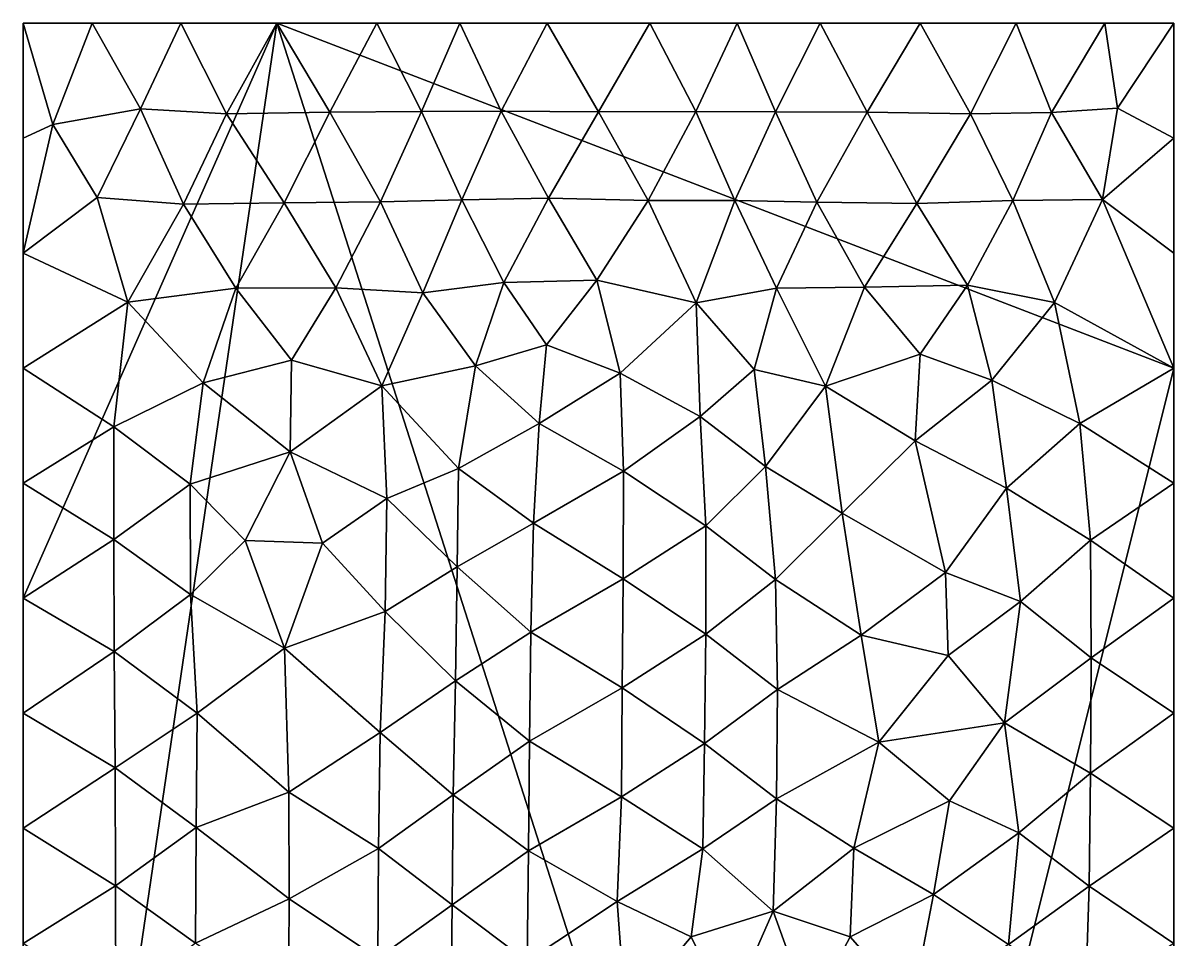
# Model space of a CAD drawing. Extents: x -500 to 500, y 0 to 1500.
# Drawn here: x -500 to 500, y 703 to 1500 of the extents above; entities that cross this region are included whole.
import ezdxf

# ---------------------------------------------------------------- set-up
doc = ezdxf.new("R2010")
doc.units = 0
doc.layers.get('0').update_dxf_attribs({"linetype": 'CONTINUOUS'})

msp = doc.modelspace()

# ---------------------------------------------------------------- linework, layer by layer
for points in [[(-500, 1406.441528, 150), (-500, 1500, 200), (-500, 1500, 100)], [(-500, 1427.304077, 72.695923), (-500, 1500, 100), (-500, 1500)], [(-500, 1427.304077, 72.695923), (-500, 1500), (-500, 1400)], [(-500, 1427.304077, 227.304077), (-500, 1400, 300), (-500, 1500, 300)], [(-500, 1427.304077, 227.304077), (-500, 1500, 300), (-500, 1500, 200)], [(-500, 1427.304077, 72.695923), (-500, 1406.441528, 150), (-500, 1500, 100)], [(-500, 1427.304077, 227.304077), (-500, 1500, 200), (-500, 1406.441528, 150)], [(-474.05661, 1411.736206, -49.510918), (-500, 1500), (-439.881348, 1500, -44.523674)], [(-474.05661, 1411.736206, -49.510918), (-500, 1400), (-500, 1500)], [(-500, 1400, 300), (-500, 1300, 300), (-500, 1500, 300)], [(-500, 1500, 100), (-500, 1500, 200), (-500, 1500)], [(-500, 1500, 200), (-500, 1500, 300), (-500, 1500)], [(-439.881348, 1500, -44.523674), (-500, 1500), (-279.567688, 1500, 48.286869)], [(-500, 1500, 300), (-500, 1300, 300), (-500, 1000, 300)], [(-500, 1500), (-500, 1500, 300), (-500, 1000, 300)], [(-279.567688, 1500, 48.286869), (-500, 1500), (-500, 1000, 300)], [(-500, 1000, 300), (-500, 0, 300), (-279.567688, 1500, 48.286869)], [(-500, 0, 300), (200, 0, 300), (-279.567688, 1500, 48.286869)], [(-474.05661, 1411.736206, -49.510918), (-439.881348, 1500, -44.523674), (-398.026794, 1425.453857, -17.219042)], [(-398.026794, 1425.453857, -17.219042), (-439.881348, 1500, -44.523674), (-362.836212, 1500, 7.766373)], [(-362.836212, 1500, 7.766373), (-439.881348, 1500, -44.523674), (-279.567688, 1500, 48.286869)], [(-398.026794, 1425.453857, -17.219042), (-362.836212, 1500, 7.766373), (-323.100616, 1420.984619, 31.928349)], [(-323.100616, 1420.984619, 31.928349), (-362.836212, 1500, 7.766373), (-279.567688, 1500, 48.286869)], [(-323.100616, 1420.984619, 31.928349), (-279.567688, 1500, 48.286869), (-233.390472, 1422.603394, 46.222755)], [(-233.390472, 1422.603394, 46.222755), (-279.567688, 1500, 48.286869), (-192.639053, 1500, 24.407225)], [(-192.639053, 1500, 24.407225), (-279.567688, 1500, 48.286869), (-120.437492, 1500, -34.434269)], [(44.683029, 1500, -88.2845), (-120.437492, 1500, -34.434269), (-279.567688, 1500, 48.286869)], [(192.639053, 1500, 24.407225), (44.683029, 1500, -88.2845), (-279.567688, 1500, 48.286869)], [(500, 1500, 100), (192.639053, 1500, 24.407225), (-279.567688, 1500, 48.286869)], [(500, 1500, 300), (500, 1500, 100), (-279.567688, 1500, 48.286869)], [(500, 1200, 300), (500, 1500, 300), (-279.567688, 1500, 48.286869)], [(500, 1200, 300), (-279.567688, 1500, 48.286869), (200, 0, 300)], [(-153.710052, 1422.946655, -6.03159), (-233.390472, 1422.603394, 46.222755), (-192.639053, 1500, 24.407225)], [(-153.710052, 1422.946655, -6.03159), (-192.639053, 1500, 24.407225), (-120.437492, 1500, -34.434269)], [(-153.710052, 1422.946655, -6.03159), (-120.437492, 1500, -34.434269), (-84.449867, 1423.400635, -63.384125)], [(-84.449867, 1423.400635, -63.384125), (-120.437492, 1500, -34.434269), (-44.683025, 1500, -88.2845)], [(-44.683025, 1500, -88.2845), (-120.437492, 1500, -34.434269), (44.683029, 1500, -88.2845)], [(-84.449867, 1423.400635, -63.384125), (-44.683025, 1500, -88.2845), (0.043227, 1422.756226, -99.999985)], [(0.043227, 1422.756226, -99.999985), (-44.683025, 1500, -88.2845), (44.683029, 1500, -88.2845)], [(84.428368, 1423.084717, -63.400063), (0.043227, 1422.756226, -99.999985), (44.683029, 1500, -88.2845)], [(84.428368, 1423.084717, -63.400063), (44.683029, 1500, -88.2845), (120.437492, 1500, -34.434265)], [(120.437492, 1500, -34.434265), (44.683029, 1500, -88.2845), (192.639053, 1500, 24.407225)], [(153.723892, 1422.749756, -6.019926), (84.428368, 1423.084717, -63.400063), (120.437492, 1500, -34.434265)], [(153.723892, 1422.749756, -6.019926), (120.437492, 1500, -34.434265), (192.639053, 1500, 24.407225)], [(153.723892, 1422.749756, -6.019926), (192.639053, 1500, 24.407225), (233.390472, 1422.603394, 46.222755)], [(233.390472, 1422.603394, 46.222755), (192.639053, 1500, 24.407225), (279.567688, 1500, 48.286869)], [(279.567688, 1500, 48.286869), (192.639053, 1500, 24.407225), (500, 1500, 100)], [(323.100616, 1420.984619, 31.928349), (233.390472, 1422.603394, 46.222755), (279.567688, 1500, 48.286869)], [(323.100616, 1420.984619, 31.928349), (279.567688, 1500, 48.286869), (362.836212, 1500, 7.766372)], [(362.836212, 1500, 7.766372), (279.567688, 1500, 48.286869), (500, 1500, 100)], [(393.481689, 1422.285522, -13.938547), (323.100616, 1420.984619, 31.928349), (362.836212, 1500, 7.766372)], [(393.481689, 1422.285522, -13.938547), (362.836212, 1500, 7.766372), (439.881348, 1500, -44.523674)], [(439.881348, 1500, -44.523674), (362.836212, 1500, 7.766372), (500, 1500, 100)], [(450.893402, 1426.008057, -49.074783), (393.481689, 1422.285522, -13.938547), (439.881348, 1500, -44.523674)], [(450.893402, 1426.008057, -49.074783), (439.881348, 1500, -44.523674), (500, 1500)], [(500, 1500), (439.881348, 1500, -44.523674), (500, 1500, 100)], [(450.893402, 1426.008057, -49.074783), (500, 1500), (500, 1400)], [(500, 1406.441528, 150), (500, 1500, 100), (500, 1500, 200)], [(500, 1427.304077, 227.304077), (500, 1500, 200), (500, 1500, 300)], [(500, 1427.304077, 227.304077), (500, 1500, 300), (500, 1400, 300)], [(500, 1427.304077, 72.695923), (500, 1400), (500, 1500)], [(500, 1427.304077, 72.695923), (500, 1500), (500, 1500, 100)], [(500, 1427.304077, 227.304077), (500, 1406.441528, 150), (500, 1500, 200)], [(500, 1427.304077, 72.695923), (500, 1500, 100), (500, 1406.441528, 150)], [(500, 1500, 200), (500, 1500, 100), (500, 1500, 300)], [(500, 1400, 300), (500, 1500, 300), (500, 1200, 300)], [(-500, 1427.304077, 227.304077), (-500, 1350, 213.397461), (-500, 1400, 300)], [(-500, 1427.304077, 72.695923), (-500, 1400), (-500, 1350, 86.602539)], [(-500, 1427.304077, 227.304077), (-500, 1406.441528, 150), (-500, 1350, 213.397461)], [(-500, 1427.304077, 72.695923), (-500, 1350, 86.602539), (-500, 1406.441528, 150)], [(-474.05661, 1411.736206, -49.510918), (-398.026794, 1425.453857, -17.219042), (-435.460419, 1348.319702, -42.18045)], [(-435.460419, 1348.319702, -42.18045), (-398.026794, 1425.453857, -17.219042), (-360.638184, 1342.576904, 9.254337)], [(-398.026794, 1425.453857, -17.219042), (-323.100616, 1420.984619, 31.928349), (-360.638184, 1342.576904, 9.254337)], [(-360.638184, 1342.576904, 9.254337), (-323.100616, 1420.984619, 31.928349), (-273.17868, 1343.628906, 49.425385)], [(-273.17868, 1343.628906, 49.425385), (-323.100616, 1420.984619, 31.928349), (-233.390472, 1422.603394, 46.222755)], [(-189.518127, 1344.608521, 22.211586), (-273.17868, 1343.628906, 49.425385), (-233.390472, 1422.603394, 46.222755)], [(-153.710052, 1422.946655, -6.03159), (-189.518127, 1344.608521, 22.211586), (-233.390472, 1422.603394, 46.222755)], [(-153.710052, 1422.946655, -6.03159), (-118.662254, 1346.326904, -35.937527), (-189.518127, 1344.608521, 22.211586)], [(-153.710052, 1422.946655, -6.03159), (-84.449867, 1423.400635, -63.384125), (-118.662254, 1346.326904, -35.937527)], [(-43.360432, 1347.737793, -88.919418), (-118.662254, 1346.326904, -35.937527), (-84.449867, 1423.400635, -63.384125)], [(-43.360432, 1347.737793, -88.919418), (-84.449867, 1423.400635, -63.384125), (0.043227, 1422.756226, -99.999985)], [(43.24522, 1345.582275, -88.974022), (-43.360432, 1347.737793, -88.919418), (0.043227, 1422.756226, -99.999985)], [(43.24522, 1345.582275, -88.974022), (0.043227, 1422.756226, -99.999985), (84.428368, 1423.084717, -63.400063)], [(43.24522, 1345.582275, -88.974022), (84.428368, 1423.084717, -63.400063), (118.357285, 1345.685303, -36.195309)], [(153.723892, 1422.749756, -6.019926), (118.357285, 1345.685303, -36.195309), (84.428368, 1423.084717, -63.400063)], [(153.723892, 1422.749756, -6.019926), (189.79895, 1344.378418, 22.411444), (118.357285, 1345.685303, -36.195309)], [(153.723892, 1422.749756, -6.019926), (233.390472, 1422.603394, 46.222755), (189.79895, 1344.378418, 22.411444)], [(189.79895, 1344.378418, 22.411444), (233.390472, 1422.603394, 46.222755), (276.440613, 1343.173096, 48.891842)], [(276.440613, 1343.173096, 48.891842), (233.390472, 1422.603394, 46.222755), (323.100616, 1420.984619, 31.928349)], [(360.103241, 1345.820923, 9.614418), (276.440613, 1343.173096, 48.891842), (323.100616, 1420.984619, 31.928349)], [(393.481689, 1422.285522, -13.938547), (360.103241, 1345.820923, 9.614418), (323.100616, 1420.984619, 31.928349)], [(437.798737, 1346.668335, -43.448494), (360.103241, 1345.820923, 9.614418), (393.481689, 1422.285522, -13.938547)], [(450.893402, 1426.008057, -49.074783), (437.798737, 1346.668335, -43.448494), (393.481689, 1422.285522, -13.938547)], [(450.893402, 1426.008057, -49.074783), (500, 1400), (437.798737, 1346.668335, -43.448494)], [(500, 1427.304077, 72.695923), (500, 1350, 86.602539), (500, 1400)], [(500, 1427.304077, 227.304077), (500, 1400, 300), (500, 1350, 213.397461)], [(500, 1427.304077, 72.695923), (500, 1406.441528, 150), (500, 1350, 86.602539)], [(500, 1427.304077, 227.304077), (500, 1350, 213.397461), (500, 1406.441528, 150)], [(-474.05661, 1411.736206, -49.510918), (-500, 1300), (-500, 1400)], [(-474.05661, 1411.736206, -49.510918), (-435.460419, 1348.319702, -42.18045), (-500, 1300)], [(-500, 1300, 150), (-500, 1350, 213.397461), (-500, 1406.441528, 150)], [(-500, 1300, 150), (-500, 1406.441528, 150), (-500, 1350, 86.602539)], [(-500, 1350, 213.397461), (-500, 1300, 300), (-500, 1400, 300)], [(-500, 1350, 86.602539), (-500, 1400), (-500, 1300)], [(437.798737, 1346.668335, -43.448494), (500, 1400), (500, 1300)], [(500, 1300, 150), (500, 1350, 86.602539), (500, 1406.441528, 150)], [(500, 1300, 150), (500, 1406.441528, 150), (500, 1350, 213.397461)], [(500, 1350, 86.602539), (500, 1300), (500, 1400)], [(500, 1350, 213.397461), (500, 1400, 300), (500, 1300, 300)], [(500, 1300, 300), (500, 1400, 300), (500, 1200, 300)], [(-500, 1350, 213.397461), (-500, 1250, 213.397461), (-500, 1300, 300)], [(-500, 1250, 86.602539), (-500, 1350, 86.602539), (-500, 1300)], [(-500, 1300, 150), (-500, 1350, 86.602539), (-500, 1250, 86.602539)], [(-500, 1300, 150), (-500, 1250, 213.397461), (-500, 1350, 213.397461)], [(500, 1350, 86.602539), (500, 1250, 86.602539), (500, 1300)], [(500, 1250, 213.397461), (500, 1350, 213.397461), (500, 1300, 300)], [(500, 1300, 150), (500, 1350, 213.397461), (500, 1250, 213.397461)], [(500, 1300, 150), (500, 1250, 86.602539), (500, 1350, 86.602539)], [(-435.460419, 1348.319702, -42.18045), (-409.045135, 1257.393677, -25.087318), (-500, 1300)], [(-435.460419, 1348.319702, -42.18045), (-360.638184, 1342.576904, 9.254337), (-409.045135, 1257.393677, -25.087318)], [(-315.089081, 1269.578125, 35.897533), (-409.045135, 1257.393677, -25.087318), (-360.638184, 1342.576904, 9.254337)], [(-315.089081, 1269.578125, 35.897533), (-360.638184, 1342.576904, 9.254337), (-273.17868, 1343.628906, 49.425385)], [(-315.089081, 1269.578125, 35.897533), (-273.17868, 1343.628906, 49.425385), (-228.148453, 1269.925171, 44.302418)], [(-228.148453, 1269.925171, 44.302418), (-273.17868, 1343.628906, 49.425385), (-189.518127, 1344.608521, 22.211586)], [(-152.725525, 1265.570435, -6.861436), (-228.148453, 1269.925171, 44.302418), (-189.518127, 1344.608521, 22.211586)], [(-118.662254, 1346.326904, -35.937527), (-152.725525, 1265.570435, -6.861436), (-189.518127, 1344.608521, 22.211586)], [(-82.215591, 1274.56958, -65.029343), (-152.725525, 1265.570435, -6.861436), (-118.662254, 1346.326904, -35.937527)], [(-43.360432, 1347.737793, -88.919418), (-82.215591, 1274.56958, -65.029343), (-118.662254, 1346.326904, -35.937527)], [(-1.497377, 1276.414062, -99.984825), (-82.215591, 1274.56958, -65.029343), (-43.360432, 1347.737793, -88.919418)], [(-1.497377, 1276.414062, -99.984825), (-43.360432, 1347.737793, -88.919418), (43.24522, 1345.582275, -88.974022)], [(-1.497377, 1276.414062, -99.984825), (43.24522, 1345.582275, -88.974022), (84.753853, 1256.633667, -63.158497)], [(43.24522, 1345.582275, -88.974022), (118.357285, 1345.685303, -36.195309), (84.753853, 1256.633667, -63.158497)], [(84.753853, 1256.633667, -63.158497), (118.357285, 1345.685303, -36.195309), (154.651291, 1269.513306, -5.23981)], [(118.357285, 1345.685303, -36.195309), (189.79895, 1344.378418, 22.411444), (154.651291, 1269.513306, -5.23981)], [(154.651291, 1269.513306, -5.23981), (189.79895, 1344.378418, 22.411444), (231.214554, 1270.487915, 45.464195)], [(231.214554, 1270.487915, 45.464195), (189.79895, 1344.378418, 22.411444), (276.440613, 1343.173096, 48.891842)], [(320.563049, 1272.213867, 33.225098), (231.214554, 1270.487915, 45.464195), (276.440613, 1343.173096, 48.891842)], [(320.563049, 1272.213867, 33.225098), (276.440613, 1343.173096, 48.891842), (360.103241, 1345.820923, 9.614418)], [(320.563049, 1272.213867, 33.225098), (360.103241, 1345.820923, 9.614418), (396.07608, 1257.160156, -15.812101)], [(396.07608, 1257.160156, -15.812101), (360.103241, 1345.820923, 9.614418), (437.798737, 1346.668335, -43.448494)], [(396.07608, 1257.160156, -15.812101), (437.798737, 1346.668335, -43.448494), (500, 1200)], [(437.798737, 1346.668335, -43.448494), (500, 1300), (500, 1200)], [(-500, 1250, 213.397461), (-500, 1200, 300), (-500, 1300, 300)], [(-500, 1250, 86.602539), (-500, 1300), (-500, 1200)], [(-500, 1300, 150), (-500, 1200, 150), (-500, 1250, 213.397461)], [(-500, 1300, 150), (-500, 1250, 86.602539), (-500, 1200, 150)], [(-409.045135, 1257.393677, -25.087318), (-500, 1200), (-500, 1300)], [(-500, 1200, 300), (-500, 1100, 300), (-500, 1300, 300)], [(-500, 1100, 300), (-500, 1000, 300), (-500, 1300, 300)], [(500, 1250, 86.602539), (500, 1200), (500, 1300)], [(500, 1250, 213.397461), (500, 1300, 300), (500, 1200, 300)], [(500, 1300, 150), (500, 1250, 213.397461), (500, 1200, 150)], [(500, 1300, 150), (500, 1200, 150), (500, 1250, 86.602539)], [(-107.000435, 1201.912476, -45.671291), (-152.725525, 1265.570435, -6.861436), (-82.215591, 1274.56958, -65.029343)], [(-45.178181, 1220.382202, -88.043015), (-107.000435, 1201.912476, -45.671291), (-82.215591, 1274.56958, -65.029343)], [(-45.178181, 1220.382202, -88.043015), (-82.215591, 1274.56958, -65.029343), (-1.497377, 1276.414062, -99.984825)], [(-45.178181, 1220.382202, -88.043015), (-1.497377, 1276.414062, -99.984825), (18.861301, 1195.741821, -97.727013)], [(-1.497377, 1276.414062, -99.984825), (84.753853, 1256.633667, -63.158497), (18.861301, 1195.741821, -97.727013)], [(197.334808, 1184.421509, 27.599653), (154.651291, 1269.513306, -5.23981), (231.214554, 1270.487915, 45.464195)], [(279.618225, 1212.28064, 48.27636), (197.334808, 1184.421509, 27.599653), (231.214554, 1270.487915, 45.464195)], [(279.618225, 1212.28064, 48.27636), (231.214554, 1270.487915, 45.464195), (320.563049, 1272.213867, 33.225098)], [(279.618225, 1212.28064, 48.27636), (320.563049, 1272.213867, 33.225098), (341.602997, 1189.446899, 21.485001)], [(320.563049, 1272.213867, 33.225098), (396.07608, 1257.160156, -15.812101), (341.602997, 1189.446899, 21.485001)], [(-315.089081, 1269.578125, 35.897533), (-343.48288, 1187.350952, 20.336706), (-409.045135, 1257.393677, -25.087318)], [(-266.700439, 1206.906128, 50.17503), (-343.48288, 1187.350952, 20.336706), (-315.089081, 1269.578125, 35.897533)], [(-266.700439, 1206.906128, 50.17503), (-315.089081, 1269.578125, 35.897533), (-228.148453, 1269.925171, 44.302418)], [(-266.700439, 1206.906128, 50.17503), (-228.148453, 1269.925171, 44.302418), (-188.341812, 1184.646362, 21.369637)], [(-188.341812, 1184.646362, 21.369637), (-228.148453, 1269.925171, 44.302418), (-152.725525, 1265.570435, -6.861436)], [(-107.000435, 1201.912476, -45.671291), (-188.341812, 1184.646362, 21.369637), (-152.725525, 1265.570435, -6.861436)], [(135.318573, 1198.931885, -21.7148), (84.753853, 1256.633667, -63.158497), (154.651291, 1269.513306, -5.23981)], [(135.318573, 1198.931885, -21.7148), (154.651291, 1269.513306, -5.23981), (197.334808, 1184.421509, 27.599653)], [(-409.045135, 1257.393677, -25.087318), (-421.120972, 1149.047729, -33.366241), (-500, 1200)], [(-500, 1150, 213.397461), (-500, 1200, 300), (-500, 1250, 213.397461)], [(-500, 1250, 86.602539), (-500, 1200), (-500, 1150, 86.602539)], [(-500, 1200, 150), (-500, 1150, 213.397461), (-500, 1250, 213.397461)], [(-500, 1200, 150), (-500, 1250, 86.602539), (-500, 1150, 86.602539)], [(-409.045135, 1257.393677, -25.087318), (-343.48288, 1187.350952, 20.336706), (-421.120972, 1149.047729, -33.366241)], [(18.861301, 1195.741821, -97.727013), (84.753853, 1256.633667, -63.158497), (88.305832, 1157.848877, -60.491642)], [(135.318573, 1198.931885, -21.7148), (88.305832, 1157.848877, -60.491642), (84.753853, 1256.633667, -63.158497)], [(341.602997, 1189.446899, 21.485001), (396.07608, 1257.160156, -15.812101), (418.257111, 1151.760986, -31.452759)], [(396.07608, 1257.160156, -15.812101), (500, 1200), (418.257111, 1151.760986, -31.452759)], [(500, 1150, 86.602539), (500, 1200), (500, 1250, 86.602539)], [(500, 1250, 213.397461), (500, 1200, 300), (500, 1150, 213.397461)], [(500, 1200, 150), (500, 1150, 86.602539), (500, 1250, 86.602539)], [(500, 1200, 150), (500, 1250, 213.397461), (500, 1150, 213.397461)], [(-45.178181, 1220.382202, -88.043015), (-51.466896, 1151.809814, -84.802628), (-107.000435, 1201.912476, -45.671291)], [(-45.178181, 1220.382202, -88.043015), (18.861301, 1195.741821, -97.727013), (-51.466896, 1151.809814, -84.802628)], [(279.618225, 1212.28064, 48.27636), (275.089081, 1136.709351, 49.125191), (197.334808, 1184.421509, 27.599653)], [(279.618225, 1212.28064, 48.27636), (341.602997, 1189.446899, 21.485001), (275.089081, 1136.709351, 49.125191)], [(-500, 1150, 213.397461), (-500, 1100, 300), (-500, 1200, 300)], [(-500, 1150, 86.602539), (-500, 1200), (-500, 1100)], [(-500, 1100, 150), (-500, 1200, 150), (-500, 1150, 86.602539)], [(-500, 1100, 150), (-500, 1150, 213.397461), (-500, 1200, 150)], [(-421.120972, 1149.047729, -33.366241), (-500, 1100), (-500, 1200)], [(-266.700439, 1206.906128, 50.17503), (-267.879272, 1127.353516, 50.070316), (-343.48288, 1187.350952, 20.336706)], [(-266.700439, 1206.906128, 50.17503), (-188.341812, 1184.646362, 21.369637), (-267.879272, 1127.353516, 50.070316)], [(-107.000435, 1201.912476, -45.671291), (-121.757996, 1112.832886, -33.31329), (-188.341812, 1184.646362, 21.369637)], [(-107.000435, 1201.912476, -45.671291), (-51.466896, 1151.809814, -84.802628), (-121.757996, 1112.832886, -33.31329)], [(500, 500, 300), (500, 1200, 300), (200, 0, 300)], [(418.257111, 1151.760986, -31.452759), (500, 1200), (500, 1100)], [(500, 1150, 86.602539), (500, 1100), (500, 1200)], [(500, 1150, 213.397461), (500, 1200, 300), (500, 1100, 300)], [(500, 1100, 150), (500, 1200, 150), (500, 1150, 213.397461)], [(500, 1100, 150), (500, 1150, 86.602539), (500, 1200, 150)], [(500, 1100, 300), (500, 1200, 300), (500, 900, 300)], [(500, 700, 300), (500, 900, 300), (500, 1200, 300)], [(500, 500, 300), (500, 700, 300), (500, 1200, 300)], [(18.861301, 1195.741821, -97.727013), (21.82571, 1110.378052, -96.985962), (-51.466896, 1151.809814, -84.802628)], [(18.861301, 1195.741821, -97.727013), (88.305832, 1157.848877, -60.491642), (21.82571, 1110.378052, -96.985962)], [(135.318573, 1198.931885, -21.7148), (145.095917, 1114.544556, -13.339838), (88.305832, 1157.848877, -60.491642)], [(135.318573, 1198.931885, -21.7148), (197.334808, 1184.421509, 27.599653), (145.095917, 1114.544556, -13.339838)], [(-343.48288, 1187.350952, 20.336706), (-354.743591, 1099.167114, 13.174774), (-421.120972, 1149.047729, -33.366241)], [(-267.879272, 1127.353516, 50.070316), (-354.743591, 1099.167114, 13.174774), (-343.48288, 1187.350952, 20.336706)], [(-183.949341, 1086.650146, 18.160389), (-267.879272, 1127.353516, 50.070316), (-188.341812, 1184.646362, 21.369637)], [(-183.949341, 1086.650146, 18.160389), (-188.341812, 1184.646362, 21.369637), (-121.757996, 1112.832886, -33.31329)], [(197.334808, 1184.421509, 27.599653), (211.694595, 1073.910278, 36.404545), (145.095917, 1114.544556, -13.339838)], [(197.334808, 1184.421509, 27.599653), (275.089081, 1136.709351, 49.125191), (211.694595, 1073.910278, 36.404545)], [(275.089081, 1136.709351, 49.125191), (341.602997, 1189.446899, 21.485001), (354.533417, 1095.72937, 13.312553)], [(354.533417, 1095.72937, 13.312553), (341.602997, 1189.446899, 21.485001), (418.257111, 1151.760986, -31.452759)], [(-500, 1150, 213.397461), (-500, 1050, 213.397461), (-500, 1100, 300)], [(-500, 1050, 86.602539), (-500, 1150, 86.602539), (-500, 1100)], [(-500, 1100, 150), (-500, 1150, 86.602539), (-500, 1050, 86.602539)], [(-500, 1100, 150), (-500, 1050, 213.397461), (-500, 1150, 213.397461)], [(-121.757996, 1112.832886, -33.31329), (-51.466896, 1151.809814, -84.802628), (-56.577549, 1065.178589, -81.944077)], [(-51.466896, 1151.809814, -84.802628), (21.82571, 1110.378052, -96.985962), (-56.577549, 1065.178589, -81.944077)], [(88.305832, 1157.848877, -60.491642), (93.361359, 1062.877319, -56.604977), (21.82571, 1110.378052, -96.985962)], [(145.095917, 1114.544556, -13.339838), (93.361359, 1062.877319, -56.604977), (88.305832, 1157.848877, -60.491642)], [(354.533417, 1095.72937, 13.312553), (418.257111, 1151.760986, -31.452759), (427.567413, 1050.478394, -37.513187)], [(427.567413, 1050.478394, -37.513187), (418.257111, 1151.760986, -31.452759), (500, 1100)], [(500, 1150, 86.602539), (500, 1050, 86.602539), (500, 1100)], [(500, 1050, 213.397461), (500, 1150, 213.397461), (500, 1100, 300)], [(500, 1100, 150), (500, 1150, 213.397461), (500, 1050, 213.397461)], [(500, 1100, 150), (500, 1050, 86.602539), (500, 1150, 86.602539)], [(-421.120972, 1149.047729, -33.366241), (-420.957581, 1051.051758, -33.258121), (-500, 1100)], [(-354.743591, 1099.167114, 13.174774), (-420.957581, 1051.051758, -33.258121), (-421.120972, 1149.047729, -33.366241)], [(211.694595, 1073.910278, 36.404545), (275.089081, 1136.709351, 49.125191), (301.588745, 1022.263794, 41.69186)], [(275.089081, 1136.709351, 49.125191), (354.533417, 1095.72937, 13.312553), (301.588745, 1022.263794, 41.69186)], [(-307.057037, 1050.169678, 39.488876), (-354.743591, 1099.167114, 13.174774), (-267.879272, 1127.353516, 50.070316)], [(-307.057037, 1050.169678, 39.488876), (-267.879272, 1127.353516, 50.070316), (-239.738327, 1047.936401, 48.104298)], [(-183.949341, 1086.650146, 18.160389), (-239.738327, 1047.936401, 48.104298), (-267.879272, 1127.353516, 50.070316)], [(-183.949341, 1086.650146, 18.160389), (-121.757996, 1112.832886, -33.31329), (-122.852684, 1027.230103, -32.382366)], [(-122.852684, 1027.230103, -32.382366), (-121.757996, 1112.832886, -33.31329), (-56.577549, 1065.178589, -81.944077)], [(21.82571, 1110.378052, -96.985962), (21.401455, 1016.736389, -97.097946), (-56.577549, 1065.178589, -81.944077)], [(93.361359, 1062.877319, -56.604977), (21.401455, 1016.736389, -97.097946), (21.82571, 1110.378052, -96.985962)], [(153.777176, 1016.410278, -5.975073), (93.361359, 1062.877319, -56.604977), (145.095917, 1114.544556, -13.339838)], [(211.694595, 1073.910278, 36.404545), (153.777176, 1016.410278, -5.975073), (145.095917, 1114.544556, -13.339838)], [(-500, 1050, 213.397461), (-500, 1000, 300), (-500, 1100, 300)], [(-500, 1050, 86.602539), (-500, 1100), (-500, 1000)], [(-500, 1100, 150), (-500, 1000, 150), (-500, 1050, 213.397461)], [(-500, 1100, 150), (-500, 1050, 86.602539), (-500, 1000, 150)], [(-420.957581, 1051.051758, -33.258121), (-500, 1000), (-500, 1100)], [(427.567413, 1050.478394, -37.513187), (500, 1100), (500, 1000)], [(500, 1050, 86.602539), (500, 1000), (500, 1100)], [(500, 1050, 213.397461), (500, 1100, 300), (500, 1000, 300)], [(500, 1100, 150), (500, 1050, 213.397461), (500, 1000, 150)], [(500, 1100, 150), (500, 1000, 150), (500, 1050, 86.602539)], [(500, 1000, 300), (500, 1100, 300), (500, 900, 300)], [(-354.600739, 1003.201355, 13.268435), (-420.957581, 1051.051758, -33.258121), (-354.743591, 1099.167114, 13.174774)], [(-307.057037, 1050.169678, 39.488876), (-354.600739, 1003.201355, 13.268435), (-354.743591, 1099.167114, 13.174774)], [(366.766113, 997.23999, 5.074306), (301.588745, 1022.263794, 41.69186), (354.533417, 1095.72937, 13.312553)], [(366.766113, 997.23999, 5.074306), (354.533417, 1095.72937, 13.312553), (427.567413, 1050.478394, -37.513187)], [(-183.949341, 1086.650146, 18.160389), (-185.419601, 988.518799, 19.245737), (-239.738327, 1047.936401, 48.104298)], [(-183.949341, 1086.650146, 18.160389), (-122.852684, 1027.230103, -32.382366), (-185.419601, 988.518799, 19.245737)], [(211.694595, 1073.910278, 36.404545), (228.245682, 967.821106, 44.340881), (153.777176, 1016.410278, -5.975073)], [(211.694595, 1073.910278, 36.404545), (301.588745, 1022.263794, 41.69186), (228.245682, 967.821106, 44.340881)], [(-122.852684, 1027.230103, -32.382366), (-56.577549, 1065.178589, -81.944077), (-58.869678, 970.575256, -80.600273)], [(-56.577549, 1065.178589, -81.944077), (21.401455, 1016.736389, -97.097946), (-58.869678, 970.575256, -80.600273)], [(93.116852, 968.656128, -56.795261), (21.401455, 1016.736389, -97.097946), (93.361359, 1062.877319, -56.604977)], [(153.777176, 1016.410278, -5.975073), (93.116852, 968.656128, -56.795261), (93.361359, 1062.877319, -56.604977)], [(-420.674713, 953.754333, -33.070614), (-500, 1000), (-420.957581, 1051.051758, -33.258121)], [(-500, 1050, 213.397461), (-500, 950, 213.397461), (-500, 1000, 300)], [(-500, 1050, 86.602539), (-500, 1000), (-500, 950, 86.602539)], [(-500, 1000, 150), (-500, 1050, 86.602539), (-500, 950, 86.602539)], [(-500, 1000, 150), (-500, 950, 213.397461), (-500, 1050, 213.397461)], [(-420.674713, 953.754333, -33.070614), (-420.957581, 1051.051758, -33.258121), (-354.600739, 1003.201355, 13.268435)], [(-307.057037, 1050.169678, 39.488876), (-272.90683, 956.642883, 49.465244), (-354.600739, 1003.201355, 13.268435)], [(-307.057037, 1050.169678, 39.488876), (-239.738327, 1047.936401, 48.104298), (-272.90683, 956.642883, 49.465244)], [(366.766113, 997.23999, 5.074306), (427.567413, 1050.478394, -37.513187), (428.021637, 948.255371, -37.795464)], [(427.567413, 1050.478394, -37.513187), (500, 1000), (428.021637, 948.255371, -37.795464)], [(500, 1050, 213.397461), (500, 1000, 300), (500, 950, 213.397461)], [(500, 1050, 86.602539), (500, 950, 86.602539), (500, 1000)], [(500, 1000, 150), (500, 1050, 213.397461), (500, 950, 213.397461)], [(500, 1000, 150), (500, 950, 86.602539), (500, 1050, 86.602539)], [(-239.738327, 1047.936401, 48.104298), (-185.419601, 988.518799, 19.245737), (-272.90683, 956.642883, 49.465244)], [(-122.852684, 1027.230103, -32.382366), (-124.110893, 928.095947, -31.310717), (-185.419601, 988.518799, 19.245737)], [(-122.852684, 1027.230103, -32.382366), (-58.869678, 970.575256, -80.600273), (-124.110893, 928.095947, -31.310717)], [(301.588745, 1022.263794, 41.69186), (303.702667, 950.145874, 40.864525), (228.245682, 967.821106, 44.340881)], [(366.766113, 997.23999, 5.074306), (303.702667, 950.145874, 40.864525), (301.588745, 1022.263794, 41.69186)], [(21.401455, 1016.736389, -97.097946), (20.455147, 922.240784, -97.340637), (-58.869678, 970.575256, -80.600273)], [(93.116852, 968.656128, -56.795261), (20.455147, 922.240784, -97.340637), (21.401455, 1016.736389, -97.097946)], [(153.777176, 1016.410278, -5.975073), (155.410294, 920.559875, -4.602514), (93.116852, 968.656128, -56.795261)], [(153.777176, 1016.410278, -5.975073), (228.245682, 967.821106, 44.340881), (155.410294, 920.559875, -4.602514)], [(-500, 950, 213.397461), (-500, 900, 300), (-500, 1000, 300)], [(-500, 950, 86.602539), (-500, 1000), (-500, 900)], [(-500, 1000, 150), (-500, 950, 86.602539), (-500, 900, 150)], [(-500, 1000, 150), (-500, 900, 150), (-500, 950, 213.397461)], [(-420.674713, 953.754333, -33.070614), (-500, 900), (-500, 1000)], [(-500, 900, 300), (-500, 800, 300), (-500, 1000, 300)], [(-500, 800, 300), (-500, 700, 300), (-500, 1000, 300)], [(-500, 1000, 300), (-500, 700, 300), (-500, 0, 300)], [(-348.653534, 900.053955, 17.105902), (-420.674713, 953.754333, -33.070614), (-354.600739, 1003.201355, 13.268435)], [(-272.90683, 956.642883, 49.465244), (-348.653534, 900.053955, 17.105902), (-354.600739, 1003.201355, 13.268435)], [(428.021637, 948.255371, -37.795464), (500, 1000), (500, 900)], [(500, 950, 86.602539), (500, 900), (500, 1000)], [(500, 950, 213.397461), (500, 1000, 300), (500, 900, 300)], [(500, 1000, 150), (500, 950, 213.397461), (500, 900, 150)], [(500, 1000, 150), (500, 900, 150), (500, 950, 86.602539)], [(366.766113, 997.23999, 5.074306), (352.622559, 891.562866, 14.558449), (303.702667, 950.145874, 40.864525)], [(366.766113, 997.23999, 5.074306), (428.021637, 948.255371, -37.795464), (352.622559, 891.562866, 14.558449)], [(-185.419601, 988.518799, 19.245737), (-189.774963, 883.40741, 22.394384), (-272.90683, 956.642883, 49.465244)], [(-124.110893, 928.095947, -31.310717), (-189.774963, 883.40741, 22.394384), (-185.419601, 988.518799, 19.245737)], [(-124.110893, 928.095947, -31.310717), (-58.869678, 970.575256, -80.600273), (-60.077114, 875.813782, -79.877602)], [(-58.869678, 970.575256, -80.600273), (20.455147, 922.240784, -97.340637), (-60.077114, 875.813782, -79.877602)], [(93.116852, 968.656128, -56.795261), (92.227524, 873.840088, -57.485455), (20.455147, 922.240784, -97.340637)], [(93.116852, 968.656128, -56.795261), (155.410294, 920.559875, -4.602514), (92.227524, 873.840088, -57.485455)], [(228.245682, 967.821106, 44.340881), (243.565811, 874.871277, 48.985222), (155.410294, 920.559875, -4.602514)], [(303.702667, 950.145874, 40.864525), (243.565811, 874.871277, 48.985222), (228.245682, 967.821106, 44.340881)], [(-420.042267, 852.610413, -32.649979), (-500, 900), (-420.674713, 953.754333, -33.070614)], [(-500, 850, 213.397461), (-500, 900, 300), (-500, 950, 213.397461)], [(-500, 850, 86.602539), (-500, 950, 86.602539), (-500, 900)], [(-500, 900, 150), (-500, 950, 86.602539), (-500, 850, 86.602539)], [(-500, 900, 150), (-500, 850, 213.397461), (-500, 950, 213.397461)], [(-420.042267, 852.610413, -32.649979), (-420.674713, 953.754333, -33.070614), (-348.653534, 900.053955, 17.105902)], [(-269.109039, 831.288635, 49.945812), (-348.653534, 900.053955, 17.105902), (-272.90683, 956.642883, 49.465244)], [(-269.109039, 831.288635, 49.945812), (-272.90683, 956.642883, 49.465244), (-189.774963, 883.40741, 22.394384)], [(352.622559, 891.562866, 14.558449), (243.565811, 874.871277, 48.985222), (303.702667, 950.145874, 40.864525)], [(500, 850, 86.602539), (500, 900), (500, 950, 86.602539)], [(500, 850, 213.397461), (500, 950, 213.397461), (500, 900, 300)], [(500, 900, 150), (500, 950, 213.397461), (500, 850, 213.397461)], [(500, 900, 150), (500, 850, 86.602539), (500, 950, 86.602539)], [(352.622559, 891.562866, 14.558449), (428.021637, 948.255371, -37.795464), (427.447998, 847.88916, -37.438736)], [(427.447998, 847.88916, -37.438736), (428.021637, 948.255371, -37.795464), (500, 900)], [(-124.110893, 928.095947, -31.310717), (-126.341484, 829.049988, -29.407024), (-189.774963, 883.40741, 22.394384)], [(-124.110893, 928.095947, -31.310717), (-60.077114, 875.813782, -79.877602), (-126.341484, 829.049988, -29.407024)], [(20.455147, 922.240784, -97.340637), (19.87467, 827.275208, -97.484619), (-60.077114, 875.813782, -79.877602)], [(92.227524, 873.840088, -57.485455), (19.87467, 827.275208, -97.484619), (20.455147, 922.240784, -97.340637)], [(155.410294, 920.559875, -4.602514), (154.539093, 825.711609, -5.33411), (92.227524, 873.840088, -57.485455)], [(243.565811, 874.871277, 48.985222), (154.539093, 825.711609, -5.33411), (155.410294, 920.559875, -4.602514)], [(-500, 850, 213.397461), (-500, 800, 300), (-500, 900, 300)], [(-500, 850, 86.602539), (-500, 900), (-500, 800)], [(-500, 800, 150), (-500, 850, 213.397461), (-500, 900, 150)], [(-500, 800, 150), (-500, 900, 150), (-500, 850, 86.602539)], [(-420.042267, 852.610413, -32.649979), (-500, 800), (-500, 900)], [(-349.648468, 800.565308, 16.47262), (-420.042267, 852.610413, -32.649979), (-348.653534, 900.053955, 17.105902)], [(-349.648468, 800.565308, 16.47262), (-348.653534, 900.053955, 17.105902), (-269.109039, 831.288635, 49.945812)], [(427.447998, 847.88916, -37.438736), (500, 900), (500, 800)], [(500, 850, 213.397461), (500, 900, 300), (500, 800, 300)], [(500, 850, 86.602539), (500, 800), (500, 900)], [(500, 800, 150), (500, 850, 86.602539), (500, 900, 150)], [(500, 800, 150), (500, 900, 150), (500, 850, 213.397461)], [(500, 800, 300), (500, 900, 300), (500, 700, 300)], [(352.622559, 891.562866, 14.558449), (304.86557, 823.86499, 40.396229), (243.565811, 874.871277, 48.985222)], [(352.622559, 891.562866, 14.558449), (365.271484, 796.088135, 6.102748), (304.86557, 823.86499, 40.396229)], [(352.622559, 891.562866, 14.558449), (427.447998, 847.88916, -37.438736), (365.271484, 796.088135, 6.102748)], [(-269.109039, 831.288635, 49.945812), (-189.774963, 883.40741, 22.394384), (-191.155487, 782.313293, 23.370548)], [(-189.774963, 883.40741, 22.394384), (-126.341484, 829.049988, -29.407024), (-191.155487, 782.313293, 23.370548)], [(-60.077114, 875.813782, -79.877602), (-60.89254, 780.293152, -79.383896), (-126.341484, 829.049988, -29.407024)], [(19.87467, 827.275208, -97.484619), (-60.89254, 780.293152, -79.383896), (-60.077114, 875.813782, -79.877602)], [(90.652229, 782.156677, -58.700462), (19.87467, 827.275208, -97.484619), (92.227524, 873.840088, -57.485455)], [(154.539093, 825.711609, -5.33411), (90.652229, 782.156677, -58.700462), (92.227524, 873.840088, -57.485455)], [(221.974976, 782.623718, 41.652073), (154.539093, 825.711609, -5.33411), (243.565811, 874.871277, 48.985222)], [(221.974976, 782.623718, 41.652073), (243.565811, 874.871277, 48.985222), (304.86557, 823.86499, 40.396229)], [(-420.042267, 852.610413, -32.649979), (-419.693573, 750, -32.417259), (-500, 800)], [(-500, 850, 213.397461), (-500, 750, 213.397461), (-500, 800, 300)], [(-500, 850, 86.602539), (-500, 800), (-500, 750, 86.602539)], [(-500, 800, 150), (-500, 750, 213.397461), (-500, 850, 213.397461)], [(-500, 800, 150), (-500, 850, 86.602539), (-500, 750, 86.602539)], [(-349.648468, 800.565308, 16.47262), (-419.693573, 750, -32.417259), (-420.042267, 852.610413, -32.649979)], [(500, 850, 86.602539), (500, 750, 86.602539), (500, 800)], [(500, 850, 213.397461), (500, 800, 300), (500, 750, 213.397461)], [(500, 800, 150), (500, 750, 86.602539), (500, 850, 86.602539)], [(500, 800, 150), (500, 850, 213.397461), (500, 750, 213.397461)], [(365.271484, 796.088135, 6.102748), (427.447998, 847.88916, -37.438736), (426.302673, 749.750671, -36.719711)], [(427.447998, 847.88916, -37.438736), (500, 800), (426.302673, 749.750671, -36.719711)], [(-349.648468, 800.565308, 16.47262), (-269.109039, 831.288635, 49.945812), (-268.853058, 738.793579, 49.973003)], [(-268.853058, 738.793579, 49.973003), (-269.109039, 831.288635, 49.945812), (-191.155487, 782.313293, 23.370548)], [(-191.155487, 782.313293, 23.370548), (-126.341484, 829.049988, -29.407024), (-127.254997, 733.348694, -28.626162)], [(-126.341484, 829.049988, -29.407024), (-60.89254, 780.293152, -79.383896), (-127.254997, 733.348694, -28.626162)], [(16.147268, 736.48999, -98.319122), (-60.89254, 780.293152, -79.383896), (19.87467, 827.275208, -97.484619)], [(16.147268, 736.48999, -98.319122), (19.87467, 827.275208, -97.484619), (90.652229, 782.156677, -58.700462)], [(151.90036, 728.005188, -7.558205), (90.652229, 782.156677, -58.700462), (154.539093, 825.711609, -5.33411)], [(221.974976, 782.623718, 41.652073), (151.90036, 728.005188, -7.558205), (154.539093, 825.711609, -5.33411)], [(291.005188, 742.595886, 45.344524), (221.974976, 782.623718, 41.652073), (304.86557, 823.86499, 40.396229)], [(365.271484, 796.088135, 6.102748), (291.005188, 742.595886, 45.344524), (304.86557, 823.86499, 40.396229)], [(-500, 750, 213.397461), (-500, 700, 300), (-500, 800, 300)], [(-500, 750, 86.602539), (-500, 800), (-500, 700)], [(-500, 800, 150), (-500, 750, 86.602539), (-500, 700, 150)], [(-500, 800, 150), (-500, 700, 150), (-500, 750, 213.397461)], [(-419.693573, 750, -32.417259), (-500, 700), (-500, 800)], [(-349.648468, 800.565308, 16.47262), (-350.09967, 700.14032, 16.18424), (-419.693573, 750, -32.417259)], [(-349.648468, 800.565308, 16.47262), (-268.853058, 738.793579, 49.973003), (-350.09967, 700.14032, 16.18424)], [(426.302673, 749.750671, -36.719711), (500, 800), (500, 700)], [(500, 750, 86.602539), (500, 700), (500, 800)], [(500, 750, 213.397461), (500, 800, 300), (500, 700, 300)], [(500, 800, 150), (500, 750, 213.397461), (500, 700, 150)], [(500, 800, 150), (500, 700, 150), (500, 750, 86.602539)], [(365.271484, 796.088135, 6.102748), (356.254456, 699.074524, 12.180142), (291.005188, 742.595886, 45.344524)], [(365.271484, 796.088135, 6.102748), (426.302673, 749.750671, -36.719711), (356.254456, 699.074524, 12.180142)], [(-191.751709, 687.231079, 23.788731), (-268.853058, 738.793579, 49.973003), (-191.155487, 782.313293, 23.370548)], [(-191.751709, 687.231079, 23.788731), (-191.155487, 782.313293, 23.370548), (-127.254997, 733.348694, -28.626162)], [(-60.89254, 780.293152, -79.383896), (-61.923599, 684.403992, -78.753204), (-127.254997, 733.348694, -28.626162)], [(16.147268, 736.48999, -98.319122), (-61.923599, 684.403992, -78.753204), (-60.89254, 780.293152, -79.383896)], [(80.632065, 705.708435, -66.181007), (16.147268, 736.48999, -98.319122), (90.652229, 782.156677, -58.700462)], [(80.632065, 705.708435, -66.181007), (90.652229, 782.156677, -58.700462), (151.90036, 728.005188, -7.558205)], [(218.580048, 705.752075, 40.028606), (151.90036, 728.005188, -7.558205), (221.974976, 782.623718, 41.652073)], [(218.580048, 705.752075, 40.028606), (221.974976, 782.623718, 41.652073), (291.005188, 742.595886, 45.344524)], [(-500, 750, 213.397461), (-500, 650, 213.397461), (-500, 700, 300)], [(-500, 650, 86.602539), (-500, 750, 86.602539), (-500, 700)], [(-500, 700, 150), (-500, 750, 86.602539), (-500, 650, 86.602539)], [(-500, 700, 150), (-500, 650, 213.397461), (-500, 750, 213.397461)], [(-419.379242, 646.837524, -32.206978), (-500, 700), (-419.693573, 750, -32.417259)], [(-350.09967, 700.14032, 16.18424), (-419.379242, 646.837524, -32.206978), (-419.693573, 750, -32.417259)], [(500, 650, 213.397461), (500, 750, 213.397461), (500, 700, 300)], [(500, 750, 86.602539), (500, 650, 86.602539), (500, 700)], [(500, 700, 150), (500, 750, 213.397461), (500, 650, 213.397461)], [(500, 700, 150), (500, 650, 86.602539), (500, 750, 86.602539)], [(218.580048, 705.752075, 40.028606), (291.005188, 742.595886, 45.344524), (272.215363, 644.582642, 49.56337)], [(291.005188, 742.595886, 45.344524), (356.254456, 699.074524, 12.180142), (272.215363, 644.582642, 49.56337)], [(356.254456, 699.074524, 12.180142), (426.302673, 749.750671, -36.719711), (423.060913, 651.407166, -34.639553)], [(423.060913, 651.407166, -34.639553), (426.302673, 749.750671, -36.719711), (500, 700)], [(-268.853058, 738.793579, 49.973003), (-269.270599, 641.39447, 49.92831), (-350.09967, 700.14032, 16.18424)], [(-191.751709, 687.231079, 23.788731), (-269.270599, 641.39447, 49.92831), (-268.853058, 738.793579, 49.973003)], [(-191.751709, 687.231079, 23.788731), (-127.254997, 733.348694, -28.626162), (-128.202545, 637.499634, -27.815557)], [(-127.254997, 733.348694, -28.626162), (-61.923599, 684.403992, -78.753204), (-128.202545, 637.499634, -27.815557)], [(16.147268, 736.48999, -98.319122), (23.538706, 638.296021, -96.514), (-61.923599, 684.403992, -78.753204)], [(80.632065, 705.708435, -66.181007), (23.538706, 638.296021, -96.514), (16.147268, 736.48999, -98.319122)], [(80.632065, 705.708435, -66.181007), (151.90036, 728.005188, -7.558205), (113.052437, 639.471558, -40.65424)], [(183.608047, 639.684143, 17.906895), (113.052437, 639.471558, -40.65424), (151.90036, 728.005188, -7.558205)], [(218.580048, 705.752075, 40.028606), (183.608047, 639.684143, 17.906895), (151.90036, 728.005188, -7.558205)], [(80.632065, 705.708435, -66.181007), (113.052437, 639.471558, -40.65424), (23.538706, 638.296021, -96.514)], [(218.580048, 705.752075, 40.028606), (272.215363, 644.582642, 49.56337), (183.608047, 639.684143, 17.906895)]]:
    msp.add_3dface(points)

doc.saveas('drawing.dxf')
